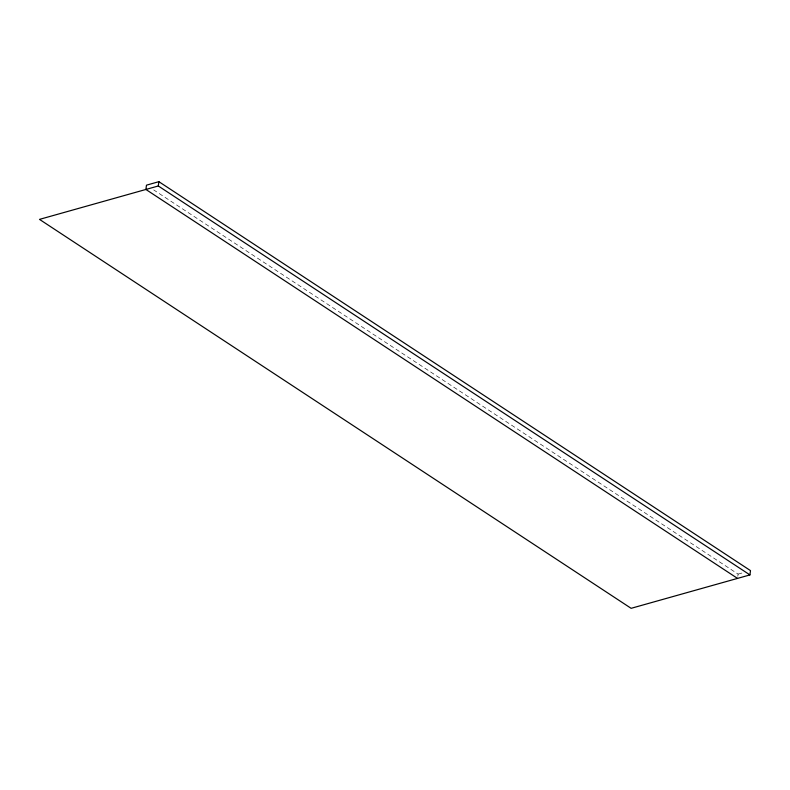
<?xml version="1.0" encoding="UTF-8"?>
<svg xmlns="http://www.w3.org/2000/svg" width="790" height="790" viewBox="0 0 790 790"><rect width="100%" height="100%" fill="white"/><g stroke="black" fill="none" stroke-linecap="round" stroke-linejoin="round"><path stroke-width="0.59" stroke-dasharray="3.95 2.96" d="M737.811 576.256L738.097 574.103L153.695 189.916M738.097 574.103L742.61 572.839"/><path stroke-width="1.19" d="M158.879 181.68L750.5 570.617L749.927 574.913L158.306 185.976L158.879 181.68L146.476 185.166L145.903 189.462L737.524 578.399M158.306 185.976L39.5 219.383L631.121 608.32L749.927 574.913"/></g></svg>
